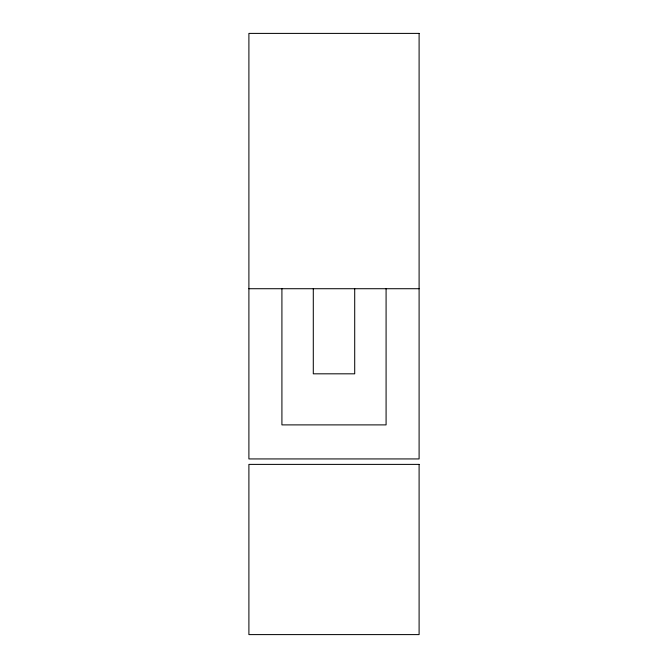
<?xml version="1.0" encoding="UTF-8"?>
<svg xmlns="http://www.w3.org/2000/svg" width="668" height="668" viewBox="0 0 668 668"><rect width="100%" height="100%" fill="white"/><g stroke="black" fill="none" stroke-linecap="round" stroke-linejoin="round"><path stroke-width="1" d="M248.897 288.718L419.103 288.718M386.087 288.718L386.087 424.89L281.913 424.89L281.913 288.718M354.708 288.718L354.708 373.821L313.292 373.821L313.292 288.718M419.103 33.4L248.897 33.4L248.897 458.933L419.103 458.933L419.103 33.4M419.103 464.385L248.897 464.385L248.897 634.6L419.103 634.6L419.103 464.385"/></g></svg>
